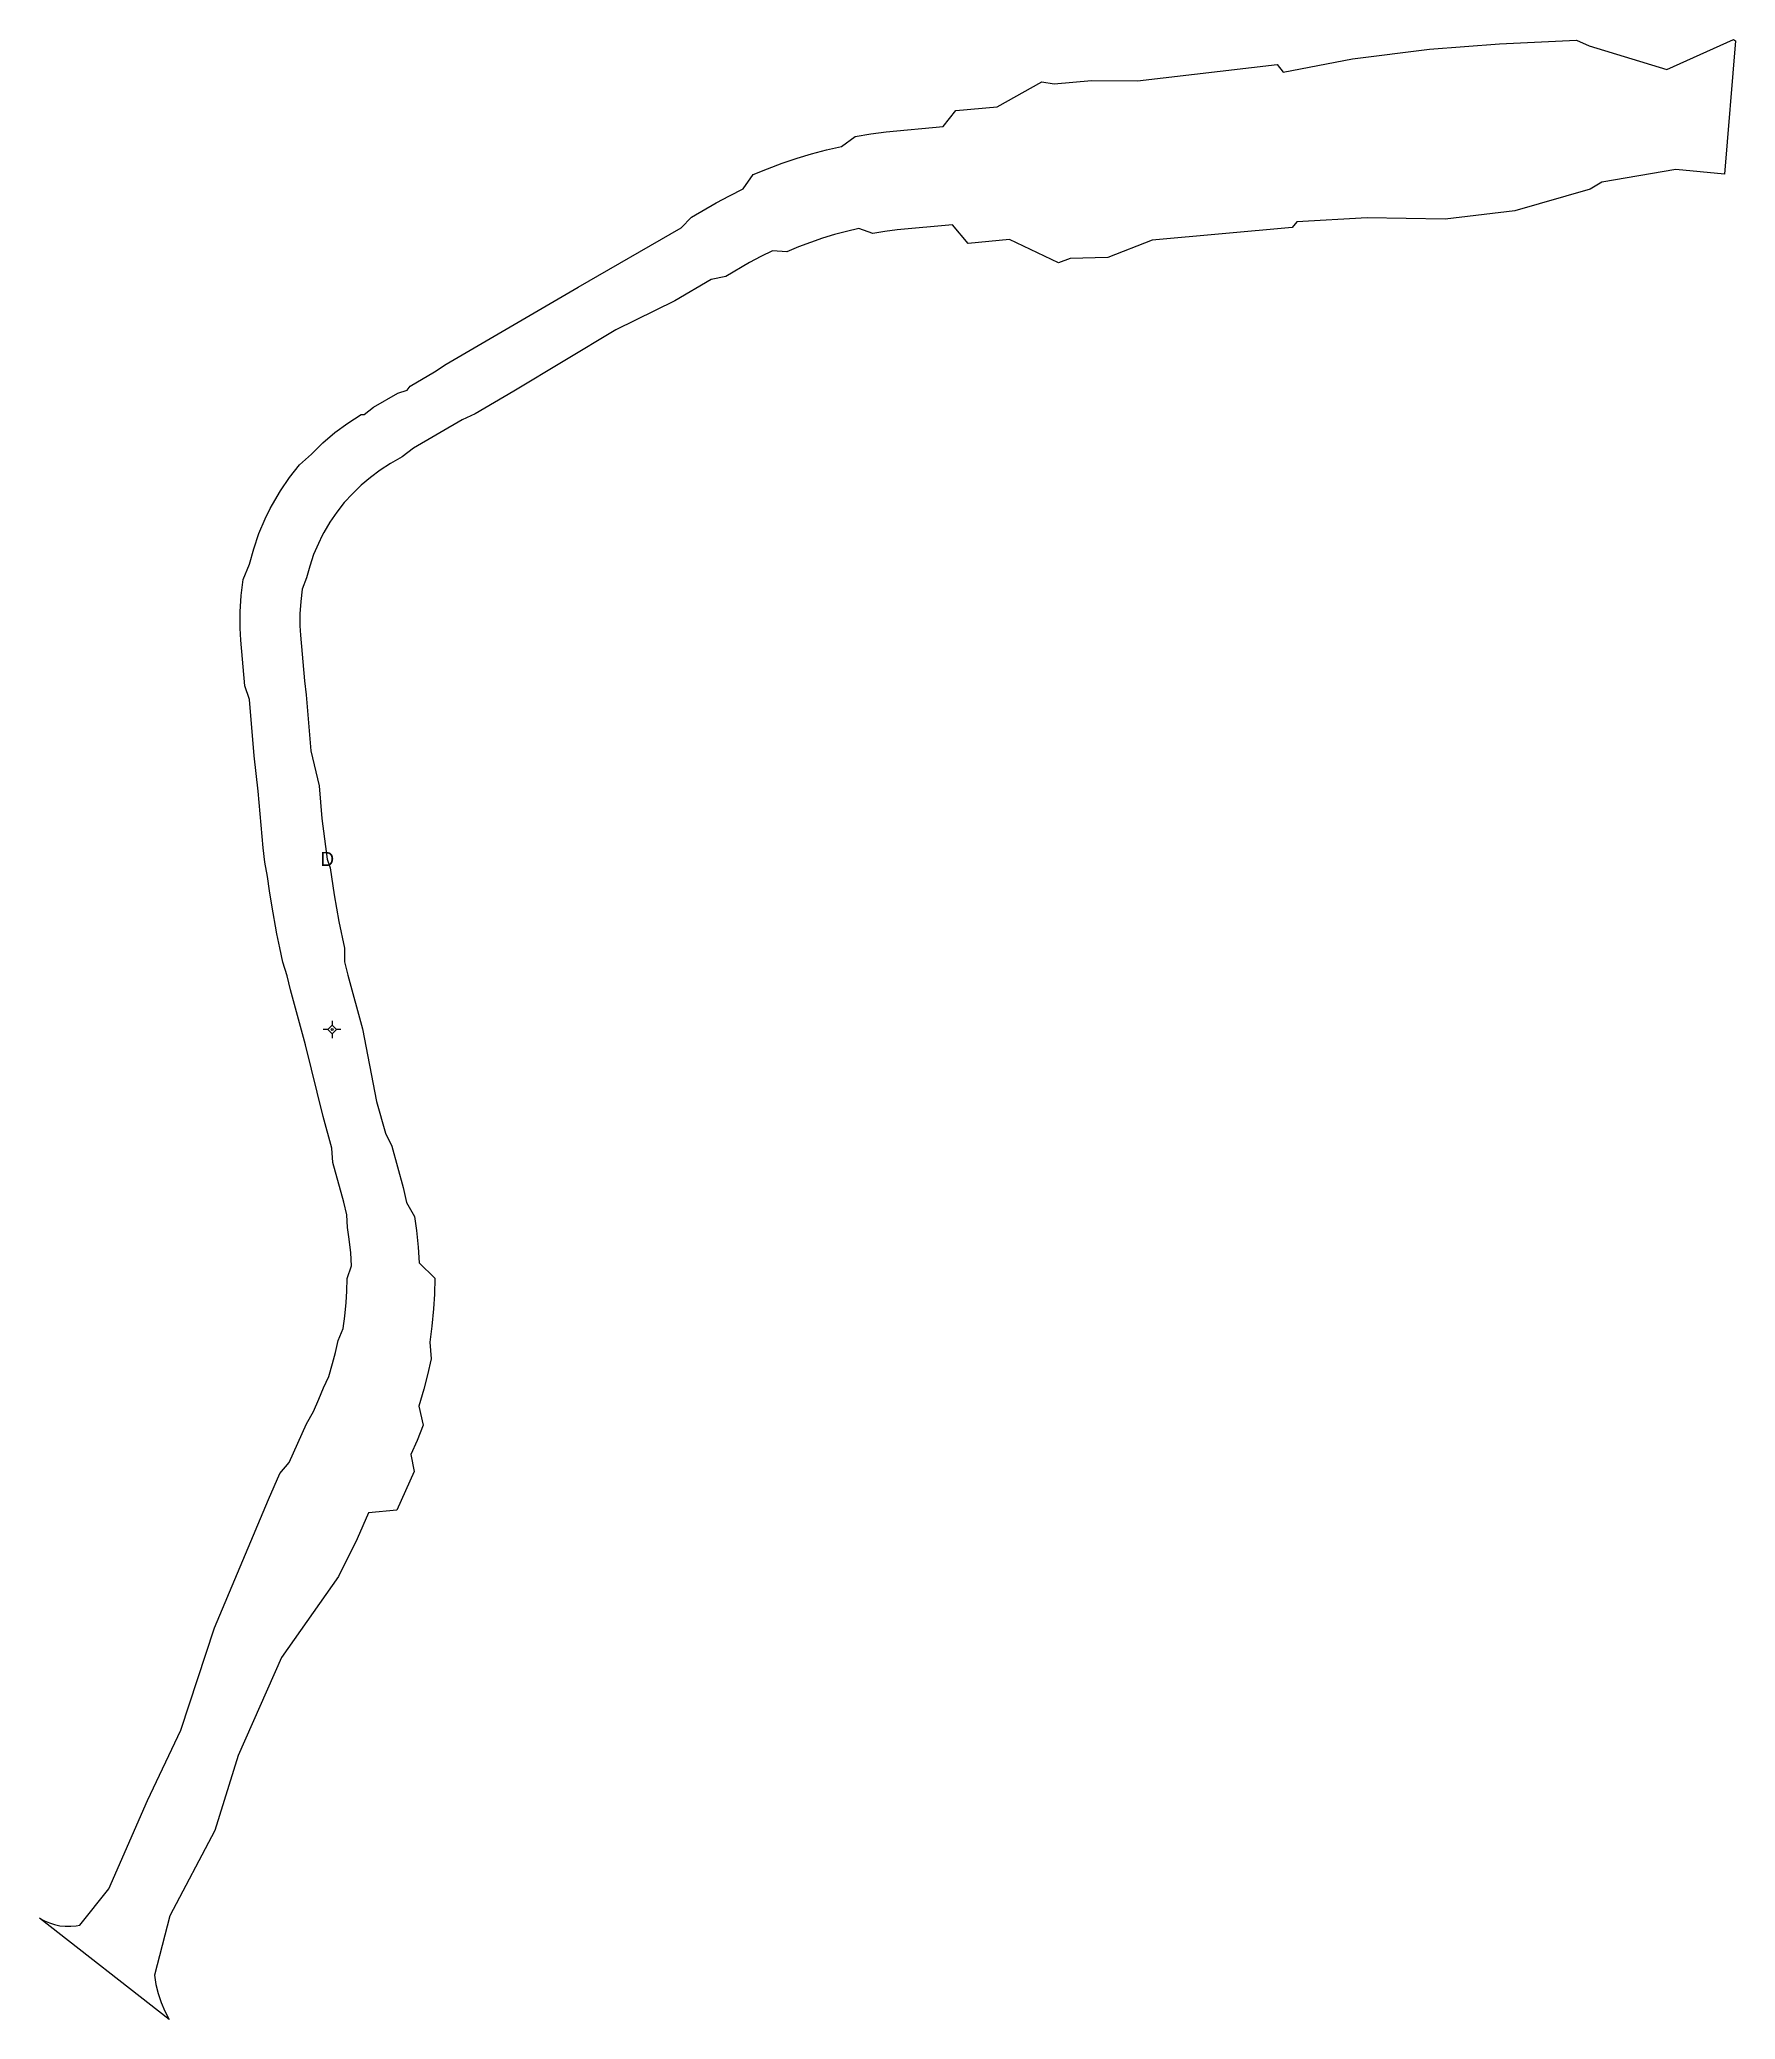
# Model space of a CAD drawing. Extents: x 551225 to 551465, y 1839256 to 1839537.
import ezdxf

# ---------------------------------------------------------------- set-up
doc = ezdxf.new("R2010")
doc.units = 0
for name, color, linetype in [('Level 11', 7, 'Continuous'), ('Level 2', 7, 'Continuous'), ('Level 30', 7, 'Continuous')]:
    doc.layers.add(name, color=color, linetype=linetype)

msp = doc.modelspace()

# ---------------------------------------------------------------- linework, layer by layer
at = {"layer": 'Level 11'}
for p, q in [((551265.4445, 1839396.2434), (551264.8195, 1839396.2434)), ((551266.0695, 1839396.8684), (551265.4445, 1839396.2434)), ((551265.4445, 1839396.2434), (551266.0695, 1839395.6184)), ((551266.0695, 1839397.4934), (551266.0695, 1839396.8684)), ((551266.6945, 1839396.2434), (551266.0695, 1839396.8684)), ((551266.0695, 1839395.6184), (551266.6945, 1839396.2434)), ((551266.0695, 1839395.6184), (551266.0695, 1839394.9934)), ((551267.3195, 1839396.2434), (551266.6945, 1839396.2434))]:
    msp.add_line(p, q, dxfattribs=at)
msp.add_circle((551266.0692, 1839396.2434), 0.15, dxfattribs=at)
at = {"layer": 'Level 30'}
msp.add_line((551242.9572, 1839255.6811), (551242.9571, 1839255.6812), dxfattribs=at)
msp.add_lwpolyline([(551242.9572, 1839255.6811), (551224.5418, 1839270.0633), (551225.2156, 1839269.682), (551225.9252, 1839269.3721), (551226.6629, 1839269.1371), (551227.4209, 1839268.9794), (551228.1912, 1839268.9007), (551228.9654, 1839268.9018), (551229.7354, 1839268.9827), (551230.2511, 1839269.0826), (551234.3481, 1839274.2394), (551239.8606, 1839286.7596), (551244.6077, 1839296.7642), (551249.3596, 1839311.284), (551257.0412, 1839329.5261), (551258.6616, 1839333.1831), (551259.9936, 1839334.7805), (551262.4243, 1839340.266), (551263.425, 1839342.0102), (551264.1788, 1839343.7332), (551264.8274, 1839345.3707), (551265.5869, 1839346.9748), (551266.148, 1839348.8193), (551266.5545, 1839350.3767), (551266.9355, 1839352.104), (551267.6526, 1839353.7808), (551267.8966, 1839355.5492), (551268.0818, 1839357.4862), (551268.1716, 1839359.1083), (551268.2022, 1839360.8932), (551268.8274, 1839362.7065), (551268.7136, 1839364.5147), (551268.5073, 1839366.4788), (551268.2696, 1839368.1104), (551268.1435, 1839369.9338), (551267.7412, 1839371.709), (551266.19, 1839377.3792), (551266.0372, 1839379.412), (551264.7949, 1839383.9034), (551262.3123, 1839394.0798), (551260.1836, 1839401.8613), (551259.6857, 1839403.854), (551259.0977, 1839405.8267), (551258.6565, 1839407.8345), (551258.2441, 1839409.8484), (551257.5058, 1839413.8929), (551257.1801, 1839415.9226), (551256.8834, 1839417.9568), (551256.5269, 1839419.984), (551256.2883, 1839422.0271), (551255.5595, 1839430.0904), (551255.0013, 1839435.1212), (551254.3225, 1839443.0923), (551253.6696, 1839445.0439), (551253.1181, 1839451.5205), (551253.0144, 1839453.2474), (551253.0107, 1839455.554), (551253.1607, 1839457.8556), (551253.4637, 1839460.1422), (551254.3471, 1839462.3023), (551254.9437, 1839464.4999), (551255.6854, 1839466.6529), (551256.569, 1839468.7517), (551257.2802, 1839470.2038), (551257.5904, 1839470.787), (551258.7451, 1839472.7496), (551260.0281, 1839474.631), (551261.4335, 1839476.4227), (551263.1261, 1839477.9527), (551264.746, 1839479.5306), (551266.4674, 1839480.9971), (551268.2827, 1839482.3456), (551270.1838, 1839483.5702), (551270.6289, 1839483.5701), (551271.9492, 1839484.6014), (551275.4091, 1839486.6087), (551276.7188, 1839487.0027), (551277.1371, 1839487.6156), (551280.5933, 1839489.6293), (551282.2607, 1839490.7403), (551300.9989, 1839501.6717), (551315.6303, 1839510.0825), (551317.0778, 1839511.571), (551320.6033, 1839513.6148), (551322.4963, 1839514.6348), (551324.4222, 1839515.5911), (551325.8778, 1839517.6329), (551327.9018, 1839518.4748), (551329.9528, 1839519.2488), (551332.1014, 1839519.9773), (551334.1263, 1839520.5895), (551336.2443, 1839521.1547), (551338.3799, 1839521.649), (551340.353, 1839523.0636), (551342.55, 1839523.4199), (551344.7577, 1839523.7028), (551352.851, 1839524.4595), (551354.6496, 1839526.7406), (551360.5049, 1839527.2793), (551366.8483, 1839530.8077), (551368.5808, 1839530.5321), (551373.8811, 1839530.9909), (551380.4015, 1839530.9582), (551400.2725, 1839533.2786), (551401.1046, 1839532.2022), (551410.9561, 1839534.0569), (551421.8756, 1839535.4375), (551431.8184, 1839536.1901), (551442.7641, 1839536.7398), (551444.5554, 1839535.9345), (551455.5699, 1839532.5705), (551465.0518, 1839536.8057), (551465.3136, 1839536.6405), (551463.7849, 1839517.7182), (551456.8777, 1839518.3557), (551446.3368, 1839516.572), (551444.7111, 1839515.5768), (551433.997, 1839512.5108), (551424.0944, 1839511.3202), (551413.0322, 1839511.4916), (551403.0616, 1839510.9308), (551402.4035, 1839510.1165), (551382.4845, 1839508.318), (551376.1917, 1839505.8762), (551370.8649, 1839505.7065), (551369.2117, 1839505.1194), (551362.2421, 1839508.3972), (551356.3868, 1839507.8585), (551354.1349, 1839510.5049), (551346.3065, 1839509.7752), (551344.5623, 1839509.5517), (551342.8266, 1839509.2702), (551340.8779, 1839509.9743), (551339.1301, 1839509.5698), (551337.3968, 1839509.1072), (551335.6798, 1839508.587), (551333.9812, 1839508.01), (551332.3027, 1839507.3766), (551330.6462, 1839506.6875), (551328.5971, 1839506.819), (551326.9613, 1839506.0068), (551325.3535, 1839505.1405), (551321.9686, 1839503.177), (551319.8999, 1839502.7548), (551314.7157, 1839499.7342), (551306.3392, 1839495.5976), (551291.8583, 1839486.8815), (551286.3717, 1839483.6846), (551284.5531, 1839482.8332), (551277.6408, 1839478.8057), (551276.0401, 1839477.5804), (551274.354, 1839476.5961), (551272.9083, 1839475.6648), (551271.5278, 1839474.6393), (551270.2188, 1839473.5241), (551268.9869, 1839472.3242), (551267.7987, 1839471.0777), (551266.7352, 1839469.722), (551265.7644, 1839468.2984), (551264.8907, 1839466.8133), (551264.656, 1839466.372), (551264.1178, 1839465.2733), (551263.4493, 1839463.6852), (551262.888, 1839462.0561), (551262.4366, 1839460.3932), (551261.8394, 1839458.7468), (551261.6107, 1839457.0214), (551261.4976, 1839455.2846), (551261.5004, 1839453.5441), (551261.5786, 1839452.241), (551262.1301, 1839445.7645), (551262.3814, 1839443.7786), (551263.0602, 1839435.8075), (551264.214, 1839430.8274), (551264.6061, 1839426.2241), (551265.3524, 1839420.4418), (551265.774, 1839419.1887), (551266.3576, 1839415.3783), (551267.0498, 1839411.5862), (551267.8501, 1839407.8154), (551267.8454, 1839405.8311), (551268.3142, 1839403.9547), (551270.4042, 1839396.3181), (551272.3884, 1839386.0038), (551273.6308, 1839381.5125), (551274.5437, 1839379.6899), (551276.1543, 1839373.7934), (551276.6332, 1839371.6802), (551277.7747, 1839369.6723), (551278.063, 1839367.6938), (551278.3132, 1839365.3121), (551278.4512, 1839363.1193), (551280.6372, 1839360.9289), (551280.5982, 1839358.6467), (551280.4833, 1839356.5728), (551280.2465, 1839354.0962), (551279.9345, 1839351.8351), (551280.1245, 1839349.47), (551279.6276, 1839347.2175), (551279.0975, 1839345.1864), (551278.3658, 1839342.781), (551279.0135, 1839340.0778), (551278.1419, 1839337.8772), (551277.2682, 1839335.8762), (551277.7077, 1839333.4939), (551275.277, 1839328.0083), (551271.2622, 1839327.5997), (551269.6418, 1839323.9426), (551266.9709, 1839318.5635), (551258.8877, 1839307.0621), (551252.7484, 1839293.157), (551249.4165, 1839282.5253), (551243.0276, 1839270.3934), (551240.8574, 1839261.97), (551241.0568, 1839260.6491), (551241.3692, 1839259.3503), (551241.7922, 1839258.0832), (551242.3228, 1839256.8572), (551242.9572, 1839255.6811)], dxfattribs=at)

# ---------------------------------------------------------------- texts
at = {"layer": 'Level 2'}
for p in [(551264.4202, 1839419.4556), (551264.4225, 1839419.46)]:
    msp.add_text('D', height=2, dxfattribs=at).set_placement(p)

doc.saveas('drawing.dxf')
